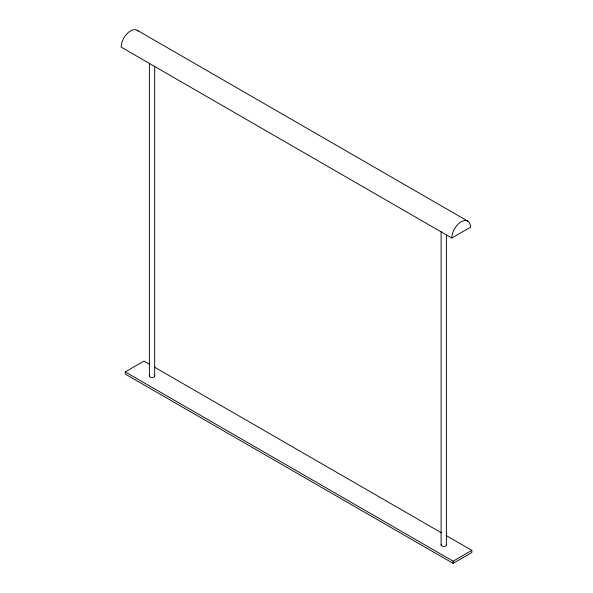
<?xml version="1.0" encoding="UTF-8"?>
<svg xmlns="http://www.w3.org/2000/svg" width="593" height="593" viewBox="0 0 593 593"><rect width="100%" height="100%" fill="white"/><g stroke="black" fill="none" stroke-linecap="round" stroke-linejoin="round"><path stroke-width="0.89" d="M446.195 535.561L471.843 550.371L471.843 552.535L453.111 563.35L125.256 374.064L125.256 371.9L143.995 361.085L149.606 364.324M451.784 238.015L470.523 227.201A13.246 7.65 -60 0 0 461.154 221.797A13.246 7.65 -60 0 0 451.784 238.015L121.157 47.129A13.246 7.65 -60 0 1 127.703 33.03A13.246 7.65 -60 0 1 138.199 31.088M125.256 371.9L453.111 561.186L471.843 550.371M137.146 30.25L467.781 221.137M154.41 367.104L441.385 532.781M453.111 561.186L453.111 563.35M446.396 235.258L446.396 544.96M441.096 231.566L441.096 544.96M154.684 66.283L154.684 375.984M149.384 63.51L149.384 375.984M446.307 544.567A2.646 1.527 0 0 1 443.401 546.479A2.646 1.527 0 0 1 441.451 544.196M154.595 375.591A2.646 1.527 0 0 1 151.689 377.504A2.646 1.527 0 0 1 149.74 375.221"/></g></svg>
